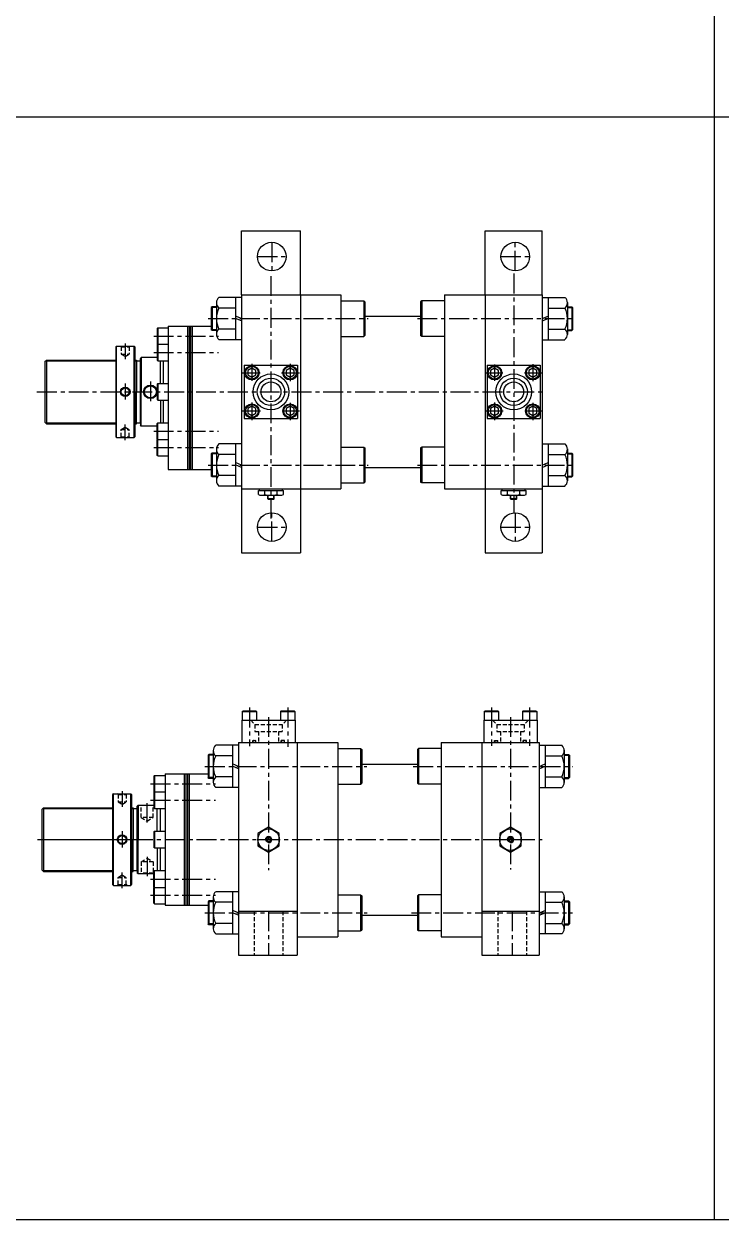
# Model space of a CAD drawing. Extents: x -819 to 10154, y 0 to 4840.
# Drawn here: x 2047 to 2923, y 0 to 1503 of the extents above; entities that cross this region are included whole.
import ezdxf

# ---------------------------------------------------------------- set-up
doc = ezdxf.new("R2010")
doc.units = 0
doc.header["$LTSCALE"] = 10
doc.header["$MEASUREMENT"] = 0
for name, pattern in [('CENTER', [2, 1.25, -0.25, 0.25, -0.25]), ('CENTERX2', [4, 2.5, -0.5, 0.5, -0.5]), ('HIDDENX2', [0.75, 0.5, -0.25])]:
    doc.linetypes.add(name, pattern=pattern)
doc.layers.get('0').update_dxf_attribs({"linetype": 'CONTINUOUS'})
doc.layers.get('DEFPOINTS').update_dxf_attribs({"linetype": 'CONTINUOUS'})
for name, color, linetype in [('BOM-UDEF', 3, 'CONTINUOUS'), ('CEN', 1, 'CENTERX2'), ('HID', 2, 'HIDDENX2'), ('ML', 7, 'CONTINUOUS')]:
    doc.layers.add(name, color=color, linetype=linetype)

msp = doc.modelspace()

# ---------------------------------------------------------------- linework, layer by layer
for p, q in [((2914.3, 0), (2914.3, 3003.3)), ((5969.5, 1385.9), (0, 1385.9)), ((0, 0), (10154, 3))]:
    msp.add_line(p, q)
at = {"color": 7, "linetype": 'Continuous'}
for p, q in [((2342.4, 916.8), (2342.4, 918.8)), ((2342.4, 918.8), (2371.6, 918.8)), ((2371.6, 916.8), (2371.6, 918.8)), ((2647.4, 916.8), (2647.4, 918.8)), ((2647.4, 918.8), (2676.6, 918.8)), ((2676.6, 916.8), (2676.6, 918.8)), ((2341.4, 911.8), (2341.4, 916.8)), ((2341.4, 916.8), (2347.7, 916.8)), ((2344.6, 910.8), (2369.4, 910.8)), ((2347.7, 916.8), (2372.6, 916.8)), ((2349.2, 911.8), (2349.2, 916.8)), ((2353, 911.1), (2353, 911.1)), ((2353, 906.3), (2353, 910.8)), ((2353, 906.3), (2353.5, 905.8)), ((2361, 906.3), (2353, 906.3)), ((2353.5, 905.8), (2360.5, 905.8)), ((2361, 906.3), (2360.5, 905.8)), ((2361, 906.3), (2361, 910.8)), ((2364.8, 911.8), (2364.8, 916.8)), ((2372.6, 911.8), (2372.6, 916.8)), ((2646.4, 911.8), (2646.4, 916.8)), ((2646.4, 916.8), (2652.7, 916.8)), ((2649.6, 910.8), (2674.4, 910.8)), ((2652.7, 916.8), (2677.6, 916.8)), ((2654.2, 911.8), (2654.2, 916.8)), ((2658, 911.1), (2658, 911.1)), ((2658, 906.3), (2658, 910.8)), ((2658, 906.3), (2658.5, 905.8)), ((2666, 906.3), (2658, 906.3)), ((2658.5, 905.8), (2665.5, 905.8)), ((2666, 906.3), (2665.5, 905.8)), ((2666, 906.3), (2666, 910.8)), ((2669.8, 911.8), (2669.8, 916.8)), ((2677.6, 911.8), (2677.6, 916.8))]:
    msp.add_line(p, q, dxfattribs=at)
at = {"color": 1, "linetype": 'CENTER', "ltscale": 5}
for p, q in [((2340.5, 478.1), (2367.5, 478.1)), ((2644.5, 478.1), (2671.5, 478.1))]:
    msp.add_line(p, q, dxfattribs=at)
at = {"color": 7, "linetype": 'Continuous'}
for points in [[(2340.5, 470.3), (2354, 462.5), (2367.5, 470.3), (2367.5, 485.9), (2354, 493.7), (2340.5, 485.9)], [(2644.5, 470.3), (2658, 462.5), (2671.5, 470.3), (2671.5, 485.9), (2658, 493.7), (2644.5, 485.9)], [(2352.6, 480.6), (2351.1, 478.1), (2352.6, 475.6), (2355.4, 475.6), (2356.9, 478.1), (2355.4, 480.6)], [(2656.6, 480.6), (2655.1, 478.1), (2656.6, 475.6), (2659.4, 475.6), (2660.9, 478.1), (2659.4, 480.6)]]:
    msp.add_lwpolyline(points, close=True, dxfattribs=at)
for centre, radius in [((2354, 478.1), 13.5), ((2354, 478.1), 3.5), ((2658, 478.1), 13.5), ((2658, 478.1), 3.5)]:
    msp.add_circle(centre, radius, dxfattribs=at)
for centre, radius, start, end in [((2344.6, 916.5), 5.62, 235.6158, 270), ((2345.3, 919.1), 8.22, 241.7006, 298.2994), ((2357, 942.2), 31.3, 255.6172, 270.0141), ((2357, 942.2), 31.3, 269.9859, 284.3828), ((2368.7, 919.1), 8.22, 241.7006, 298.2994), ((2649.6, 916.5), 5.62, 235.6158, 270), ((2650.3, 919.1), 8.22, 241.7006, 298.2994), ((2662, 942.2), 31.3, 255.6172, 270.0141), ((2662, 942.2), 31.3, 269.9859, 284.3828), ((2673.7, 919.1), 8.22, 241.7006, 298.2994)]:
    msp.add_arc(centre, radius, start, end, dxfattribs=at)
at = {"layer": 'BOM-UDEF', "color": 0}
for p, q in [((2320, 1162.8), (2320, 1243.3)), ((2320, 1243.3), (2394, 1243.3)), ((2394, 1162.8), (2394, 1243.3)), ((2626, 1162.8), (2626, 1243.3)), ((2626, 1243.3), (2698, 1243.3)), ((2698, 1162.8), (2698, 1243.3)), ((2320, 918.8), (2320, 838.3)), ((2394, 918.8), (2394, 838.3)), ((2626, 918.8), (2626, 838.3)), ((2698, 918.8), (2698, 838.3)), ((2320, 838.3), (2394, 838.3)), ((2626, 838.3), (2698, 838.3)), ((2316, 388.1), (2390, 388.1)), ((2622, 388.1), (2694, 388.1)), ((2316, 333.1), (2390, 333.1)), ((2622, 333.1), (2694, 333.1))]:
    msp.add_line(p, q, dxfattribs=at)
for centre in [(2358, 1210.8), (2664, 1210.8), (2358, 870.8), (2664, 870.8)]:
    msp.add_circle(centre, 18, dxfattribs=at)
at = {"layer": 'CEN'}
for p, q in [((2358, 1228.8), (2358, 1192.8)), ((2664, 1192.8), (2664, 1228.8)), ((2340, 1210.8), (2376, 1210.8)), ((2646, 1210.8), (2682, 1210.8)), ((2662, 1189.5), (2662, 888.5)), ((2357, 1186.3), (2357, 881.8)), ((2278, 1132.8), (2479, 1132.8)), ((2541, 1132.8), (2740, 1132.8)), ((2173.9, 1101.6), (2173.9, 1082)), ((2209.6, 1110.8), (2291.1, 1110.8)), ((2209.6, 1090.3), (2291.1, 1090.3)), ((2333, 1076.1), (2333, 1054.8)), ((2381, 1076.1), (2381, 1054.1)), ((2638, 1075.3), (2638, 1054.8)), ((2686, 1075.5), (2686, 1054.1)), ((2205.5, 1054), (2205.5, 1027.7)), ((2321.4, 1064.8), (2343.5, 1064.8)), ((2370.4, 1064.8), (2392.8, 1064.8)), ((2627.6, 1064.8), (2648.5, 1064.8)), ((2675.4, 1064.8), (2696.8, 1064.8)), ((2062.8, 1040.8), (2702, 1040.8)), ((2173.9, 1051.4), (2173.9, 1031.1)), ((2333, 1027.4), (2333, 1005.4)), ((2381, 1027), (2381, 1005.4)), ((2638, 1027.4), (2638, 1005.1)), ((2686, 1027), (2686, 1005.1)), ((2321, 1016.8), (2343.8, 1016.8)), ((2371, 1016.8), (2393, 1016.8)), ((2626.4, 1016.8), (2648.8, 1016.8)), ((2676, 1016.8), (2697.3, 1016.8)), ((2173.9, 980.1), (2173.9, 999.7)), ((2209.6, 991.3), (2291.1, 991.3)), ((2209.6, 970.8), (2291.1, 970.8)), ((2278, 948.8), (2479, 948.8)), ((2541, 948.8), (2740, 948.8)), ((2358, 852.8), (2358, 888.8)), ((2664, 888.8), (2664, 852.8)), ((2340, 870.8), (2376, 870.8)), ((2646, 870.8), (2682, 870.8)), ((2330, 644.1), (2330, 595.5)), ((2354, 632.1), (2354, 439.6)), ((2378, 644.1), (2378, 594.5)), ((2634, 644.1), (2634, 596.1)), ((2658, 632.1), (2658, 440.5)), ((2682, 644.1), (2682, 595.8)), ((2274, 570.1), (2477.4, 570.1)), ((2535.7, 570.1), (2736, 570.1)), ((2205.6, 548.1), (2287.1, 548.1)), ((2169.9, 538.8), (2169.9, 519.3)), ((2205.6, 527.6), (2287.1, 527.6)), ((2201.5, 499.5), (2201.5, 524.1)), ((2169.9, 488.6), (2169.9, 468.3)), ((2063.6, 478.1), (2698, 478.1)), ((2078.7, 478.1), (2187, 478.1)), ((2078.7, 478.1), (2187, 478.1)), ((2201.5, 456.6), (2201.5, 432)), ((2169.9, 417.3), (2169.9, 436.9)), ((2205.6, 428.6), (2287.1, 428.6)), ((2205.6, 408.1), (2287.1, 408.1)), ((2274, 386.1), (2477.8, 386.1)), ((2354, 388.1), (2354, 333.1)), ((2533.5, 386.1), (2736, 386.1)), ((2660, 388.1), (2660, 333.1))]:
    msp.add_line(p, q, dxfattribs=at)
at = {"layer": 'DEFPOINTS', "color": 0, "linetype": 'ByBlock'}
for p in [(2193, 1082.8), (2193, 998.8), (2189, 520.1), (2189, 436.1)]:
    msp.add_point(p, dxfattribs=at)
at = {"layer": 'HID'}
for p, q in [((2168.9, 1097.3), (2167.9, 1098.3)), ((2168.9, 1097.3), (2168.9, 1088.3)), ((2168.9, 1097.3), (2178.9, 1097.3)), ((2178.9, 1097.3), (2179.9, 1098.3)), ((2178.9, 1097.3), (2178.9, 1088.3)), ((2168.9, 1088.3), (2178.9, 1088.3)), ((2168.9, 1088.3), (2173.9, 1085.2)), ((2173.9, 1085.2), (2178.9, 1088.3)), ((2168.9, 993.3), (2173.9, 996.5)), ((2168.9, 984.3), (2168.9, 993.3)), ((2168.9, 993.3), (2178.9, 993.3)), ((2173.9, 996.5), (2178.9, 993.3)), ((2178.9, 984.3), (2178.9, 993.3)), ((2168.9, 984.3), (2167.9, 983.3)), ((2168.9, 984.3), (2178.9, 984.3)), ((2178.9, 984.3), (2179.9, 983.3)), ((2331.5, 628.1), (2336.7, 622.8)), ((2336.7, 622.8), (2336.7, 614.1)), ((2336.7, 622.8), (2371.2, 622.8)), ((2376.5, 628.1), (2371.2, 622.8)), ((2371.2, 622.8), (2371.2, 614.1)), ((2635.5, 628.1), (2640.7, 622.8)), ((2640.7, 622.8), (2675.2, 622.8)), ((2640.7, 622.8), (2640.7, 614.1)), ((2680.5, 628.1), (2675.2, 622.8)), ((2675.2, 622.8), (2675.2, 614.1)), ((2334, 602.5), (2338, 602.5)), ((2334, 600.1), (2334, 602.5)), ((2336.7, 614.1), (2371.2, 614.1)), ((2338, 600.1), (2338, 602.5)), ((2341.5, 614.1), (2341.5, 600.1)), ((2366.5, 614.1), (2366.5, 600.1)), ((2370, 600.1), (2370, 602.5)), ((2374, 602.5), (2370, 602.5)), ((2374, 600.1), (2374, 602.5)), ((2638, 602.5), (2642, 602.5)), ((2638, 600.1), (2638, 602.5)), ((2640.7, 614.1), (2675.2, 614.1)), ((2642, 600.1), (2642, 602.5)), ((2645.5, 614.1), (2645.5, 600.1)), ((2670.5, 614.1), (2670.5, 600.1)), ((2674, 600.1), (2674, 602.5)), ((2678, 602.5), (2674, 602.5)), ((2678, 600.1), (2678, 602.5)), ((2164.9, 534.6), (2163.9, 535.6)), ((2164.9, 534.6), (2164.9, 525.6)), ((2164.9, 534.6), (2174.9, 534.6)), ((2174.9, 534.6), (2175.9, 535.6)), ((2174.9, 534.6), (2174.9, 525.6)), ((2164.9, 525.6), (2174.9, 525.6)), ((2164.9, 525.6), (2169.9, 522.4)), ((2169.9, 522.4), (2174.9, 525.6)), ((2194, 506.1), (2194, 520.1)), ((2209, 506.1), (2209, 520.1)), ((2209, 506.1), (2194, 506.1)), ((2194, 506.1), (2201.5, 501.4)), ((2201.5, 501.4), (2209, 506.1)), ((2194, 450.1), (2201.5, 454.7)), ((2201.5, 454.7), (2209, 450.1)), ((2193, 435.1), (2194, 436.1)), ((2209, 450.1), (2194, 450.1)), ((2194, 450.1), (2194, 436.1)), ((2209, 436.1), (2194, 436.1)), ((2209, 450.1), (2209, 436.1)), ((2209, 436.1), (2210, 435.1)), ((2164.9, 421.6), (2163.9, 420.6)), ((2164.9, 430.6), (2169.9, 433.7)), ((2164.9, 421.6), (2164.9, 430.6)), ((2164.9, 430.6), (2174.9, 430.6)), ((2164.9, 421.6), (2174.9, 421.6)), ((2169.9, 433.7), (2174.9, 430.6)), ((2174.9, 421.6), (2174.9, 430.6)), ((2174.9, 421.6), (2175.9, 420.6)), ((2336, 388.1), (2336, 333.1)), ((2372, 388.1), (2372, 333.1)), ((2642, 388.1), (2642, 333.1)), ((2678, 388.1), (2678, 333.1))]:
    msp.add_line(p, q, dxfattribs=at)
for centre, start, end in [((2335.3, 601.3), 90, 270), ((2336.7, 601.3), 270, 90), ((2371.3, 601.3), 90, 270), ((2372.7, 601.3), 270, 90), ((2639.3, 601.3), 90, 270), ((2640.7, 601.3), 270, 90), ((2675.3, 601.3), 90, 270), ((2676.7, 601.3), 270, 90)]:
    msp.add_arc(centre, 1.2, start, end, dxfattribs=at)
at = {"layer": 'ML'}
for p, q in [((2320, 1159.3), (2291.5, 1159.3)), ((2312.5, 1159.3), (2312.5, 1106.3)), ((2320, 1162.8), (2320, 918.8)), ((2320, 1162.8), (2445, 1162.8)), ((2394, 1162.8), (2394, 918.8)), ((2445, 1162.8), (2445, 918.8)), ((2575, 1162.8), (2698, 1162.8)), ((2575, 1162.8), (2575, 918.8)), ((2626, 1162.8), (2626, 918.8)), ((2698, 1162.8), (2698, 918.8)), ((2698, 1159.3), (2726.5, 1159.3)), ((2705.5, 1159.3), (2705.5, 1106.3)), ((2283, 1147.8), (2282, 1146.8)), ((2282, 1146.8), (2282, 1118.8)), ((2283, 1147.8), (2283, 1117.8)), ((2288.5, 1147.8), (2283, 1147.8)), ((2288.5, 1153.2), (2288.5, 1146.1)), ((2288.5, 1146.1), (2288.5, 1132.8)), ((2312.5, 1146.1), (2291.5, 1146.1)), ((2445, 1155.3), (2473.5, 1155.3)), ((2473.5, 1155.3), (2473.5, 1110.3)), ((2473.5, 1155.3), (2475, 1154)), ((2475, 1154), (2475, 1111.7)), ((2546.5, 1155.3), (2545, 1154)), ((2545, 1154), (2545, 1111.7)), ((2575, 1155.3), (2546.5, 1155.3)), ((2546.5, 1155.3), (2546.5, 1110.3)), ((2705.5, 1146.1), (2726.5, 1146.1)), ((2729.5, 1153.2), (2729.5, 1146.1)), ((2729.5, 1147.8), (2735, 1147.8)), ((2729.5, 1146.1), (2729.5, 1132.8)), ((2735, 1147.8), (2735, 1117.8)), ((2735, 1147.8), (2736, 1146.8)), ((2736, 1146.8), (2736, 1118.8)), ((2288.5, 1132.8), (2288.5, 1112.8)), ((2475, 1135.8), (2545, 1135.8)), ((2729.5, 1132.8), (2729.5, 1112.8)), ((2214.7, 1121.3), (2214, 1120.6)), ((2214, 1120.6), (2214, 1101)), ((2214.7, 1121.3), (2228, 1121.3)), ((2214.7, 1121.3), (2214.7, 1100.3)), ((2228, 1123.3), (2228, 943.3)), ((2228, 1123.3), (2282, 1123.3)), ((2252, 1123.3), (2252, 943.3)), ((2254, 1123.3), (2254, 943.3)), ((2256, 1123.3), (2256, 943.3)), ((2258, 1123.3), (2258, 943.3)), ((2283, 1117.8), (2282, 1118.8)), ((2288.5, 1117.8), (2283, 1117.8)), ((2312.5, 1119.6), (2291.5, 1119.6)), ((2705.5, 1119.6), (2726.5, 1119.6)), ((2729.5, 1117.8), (2735, 1117.8)), ((2735, 1117.8), (2736, 1118.8)), ((2162.9, 1098.3), (2161.9, 1097.3)), ((2161.9, 1097.3), (2161.9, 984.3)), ((2162.9, 983.3), (2162.9, 1098.3)), ((2162.9, 1098.3), (2184.9, 1098.3)), ((2184.9, 983.3), (2184.9, 1098.3)), ((2184.9, 1098.3), (2185.9, 1097.3)), ((2185.9, 1097.3), (2185.9, 984.3)), ((2214.4, 1100.6), (2214, 1101)), ((2214.7, 1100.8), (2214, 1100.1)), ((2214, 1100.1), (2214, 1080.5)), ((2214.7, 1100.8), (2228, 1100.8)), ((2214.7, 1100.8), (2214.7, 1079.8)), ((2320, 1106.3), (2291.5, 1106.3)), ((2445, 1110.3), (2473.5, 1110.3)), ((2473.5, 1110.3), (2475, 1111.7)), ((2546.5, 1110.3), (2545, 1111.7)), ((2575, 1110.3), (2546.5, 1110.3)), ((2698, 1106.3), (2726.5, 1106.3)), ((2194, 1083.8), (2193, 1082.8)), ((2193, 1040.8), (2193, 1082.8)), ((2194, 1083.8), (2194, 1040.8)), ((2214, 1083.8), (2194, 1083.8)), ((2073, 1078.8), (2075, 1080.8)), ((2073, 1078.8), (2075, 1080.8)), ((2073, 1078.8), (2073, 1002.8)), ((2075, 1080.8), (2161.9, 1080.8)), ((2075, 1080.8), (2075, 1000.8)), ((2185.9, 1080.8), (2188, 1080.8)), ((2188, 1080.8), (2188, 1040.8)), ((2188, 1079.8), (2193, 1079.8)), ((2193, 1001.8), (2193, 1079.8)), ((2214.7, 1079.8), (2214, 1080.5)), ((2214.7, 1079.8), (2228, 1079.8)), ((2218, 1051.3), (2218, 1079.8)), ((2222, 1051.3), (2222, 1079.8)), ((2222, 1051.3), (2222, 1079.8)), ((2323.5, 1074.3), (2323.5, 1007.3)), ((2323.5, 1074.3), (2390.5, 1074.3)), ((2390.5, 1074.3), (2390.5, 1007.3)), ((2628.5, 1074.3), (2695.5, 1074.3)), ((2628.5, 1074.3), (2628.5, 1007.3)), ((2695.5, 1074.3), (2695.5, 1007.3)), ((2188, 1000.8), (2188, 1040.8)), ((2193, 1040.8), (2193, 998.8)), ((2194, 997.8), (2194, 1040.8)), ((2214.7, 1051.3), (2214, 1050.6)), ((2214, 1050.6), (2214, 1031)), ((2214.7, 1051.3), (2228, 1051.3)), ((2214.7, 1051.3), (2214.7, 1030.3)), ((2214.7, 1030.3), (2214, 1031)), ((2214.7, 1030.3), (2228, 1030.3)), ((2218, 1030.3), (2218, 1001.8)), ((2222, 1001.8), (2222, 1030.3)), ((2323.5, 1007.3), (2390.5, 1007.3)), ((2628.5, 1007.3), (2695.5, 1007.3)), ((2073, 1002.8), (2075, 1000.8)), ((2073, 1002.8), (2075, 1000.8)), ((2075, 1000.8), (2161.9, 1000.8)), ((2185.9, 1000.8), (2188, 1000.8)), ((2188, 1001.8), (2193, 1001.8)), ((2194, 997.8), (2193, 998.8)), ((2214, 997.8), (2194, 997.8)), ((2214.7, 1001.8), (2214, 1001.1)), ((2214, 981.5), (2214, 1001.1)), ((2214.7, 980.8), (2214.7, 1001.8)), ((2214.7, 1001.8), (2228, 1001.8)), ((2162.9, 983.3), (2161.9, 984.3)), ((2162.9, 983.3), (2184.9, 983.3)), ((2184.9, 983.3), (2185.9, 984.3)), ((2214.7, 980.8), (2214, 981.5)), ((2214.4, 981.1), (2214, 980.6)), ((2214, 961), (2214, 980.6)), ((2214.7, 960.3), (2214.7, 981.3)), ((2214.7, 980.8), (2228, 980.8)), ((2283, 963.8), (2282, 962.8)), ((2282, 962.8), (2282, 934.8)), ((2283, 963.8), (2283, 933.8)), ((2288.5, 963.8), (2283, 963.8)), ((2288.5, 969.2), (2288.5, 962.1)), ((2288.5, 962.1), (2288.5, 948.8)), ((2320, 975.3), (2291.5, 975.3)), ((2312.5, 962.1), (2291.5, 962.1)), ((2312.5, 975.3), (2312.5, 922.3)), ((2445, 971.3), (2473.5, 971.3)), ((2473.5, 971.3), (2473.5, 926.3)), ((2473.5, 971.3), (2475, 970.4)), ((2475, 970.4), (2475, 927.3)), ((2546.5, 971.3), (2545, 970.4)), ((2545, 970.4), (2545, 927.3)), ((2575, 971.3), (2546.5, 971.3)), ((2546.5, 971.3), (2546.5, 926.3)), ((2698, 975.3), (2726.5, 975.3)), ((2705.5, 975.3), (2705.5, 922.3)), ((2705.5, 962.1), (2726.5, 962.1)), ((2729.5, 969.2), (2729.5, 962.1)), ((2729.5, 963.8), (2735, 963.8)), ((2729.5, 962.1), (2729.5, 948.8)), ((2735, 963.8), (2735, 933.8)), ((2735, 963.8), (2736, 962.8)), ((2736, 962.8), (2736, 934.8)), ((2214.7, 960.3), (2214, 961)), ((2214.7, 960.3), (2228, 960.3)), ((2288.5, 948.8), (2288.5, 928.8)), ((2729.5, 948.8), (2729.5, 928.8)), ((2228, 943.3), (2282, 943.3)), ((2283, 933.8), (2282, 934.8)), ((2288.5, 933.8), (2283, 933.8)), ((2312.5, 935.6), (2291.5, 935.6)), ((2475, 945.8), (2545, 945.8)), ((2705.5, 935.6), (2726.5, 935.6)), ((2729.5, 933.8), (2735, 933.8)), ((2735, 933.8), (2736, 934.8)), ((2320, 922.3), (2291.5, 922.3)), ((2320, 918.8), (2445, 918.8)), ((2445, 926.3), (2473.5, 926.3)), ((2473.5, 926.3), (2475, 927.3)), ((2546.5, 926.3), (2545, 927.3)), ((2575, 926.3), (2546.5, 926.3)), ((2575, 918.8), (2698, 918.8)), ((2698, 922.3), (2726.5, 922.3)), ((2321, 639.1), (2322, 640.1)), ((2321, 639.1), (2321, 628.1)), ((2321, 639.1), (2339, 639.1)), ((2322, 640.1), (2338, 640.1)), ((2338, 640.1), (2339, 639.1)), ((2339, 639.1), (2339, 628.1)), ((2369, 639.1), (2370, 640.1)), ((2369, 639.1), (2369, 628.1)), ((2369, 639.1), (2387, 639.1)), ((2370, 640.1), (2386, 640.1)), ((2386, 640.1), (2387, 639.1)), ((2387, 639.1), (2387, 628.1)), ((2625, 639.1), (2626, 640.1)), ((2625, 639.1), (2643, 639.1)), ((2625, 639.1), (2625, 628.1)), ((2626, 640.1), (2642, 640.1)), ((2642, 640.1), (2643, 639.1)), ((2643, 639.1), (2643, 628.1)), ((2673, 639.1), (2674, 640.1)), ((2673, 639.1), (2691, 639.1)), ((2673, 639.1), (2673, 628.1)), ((2674, 640.1), (2690, 640.1)), ((2690, 640.1), (2691, 639.1)), ((2691, 639.1), (2691, 628.1)), ((2320.5, 628.1), (2387.5, 628.1)), ((2320.5, 628.1), (2320.5, 600.1)), ((2387.5, 628.1), (2387.5, 600.1)), ((2624.5, 628.1), (2691.5, 628.1)), ((2624.5, 628.1), (2624.5, 600.1)), ((2691.5, 628.1), (2691.5, 600.1)), ((2284.5, 590.4), (2284.5, 583.3)), ((2316, 596.6), (2287.5, 596.6)), ((2308.5, 596.6), (2308.5, 543.6)), ((2316, 600.1), (2441, 600.1)), ((2316, 600.1), (2316, 333.1)), ((2390, 600.1), (2390, 333.1)), ((2441, 600.1), (2441, 356.1)), ((2441, 592.6), (2469.5, 592.6)), ((2469.5, 592.6), (2469.5, 547.6)), ((2469.5, 592.6), (2471, 591.2)), ((2471, 591.2), (2471, 549)), ((2542.5, 592.6), (2541, 591.2)), ((2541, 591.2), (2541, 549)), ((2542.5, 592.6), (2542.5, 547.6)), ((2571, 592.6), (2542.5, 592.6)), ((2571, 600.1), (2571, 356.1)), ((2571, 600.1), (2694, 600.1)), ((2622, 600.1), (2622, 333.1)), ((2694, 600.1), (2694, 333.1)), ((2694, 596.6), (2722.5, 596.6)), ((2701.5, 596.6), (2701.5, 543.6)), ((2725.5, 590.4), (2725.5, 583.3)), ((2279, 585.1), (2278, 584.1)), ((2278, 584.1), (2278, 556.1)), ((2279, 585.1), (2279, 555.1)), ((2284.5, 585.1), (2279, 585.1)), ((2284.5, 583.3), (2284.5, 570.1)), ((2308.5, 583.3), (2287.5, 583.3)), ((2471, 573.1), (2541, 573.1)), ((2701.5, 583.3), (2722.5, 583.3)), ((2725.5, 585.1), (2731, 585.1)), ((2725.5, 583.3), (2725.5, 570.1)), ((2731, 585.1), (2731, 555.1)), ((2731, 585.1), (2732, 584.1)), ((2732, 584.1), (2732, 556.1)), ((2210.7, 558.6), (2210, 557.9)), ((2210, 557.9), (2210, 538.3)), ((2210.7, 558.6), (2224, 558.6)), ((2210.7, 558.6), (2210.7, 537.6)), ((2224, 560.6), (2224, 395.6)), ((2224, 560.6), (2278, 560.6)), ((2248, 560.6), (2248, 395.6)), ((2250, 560.6), (2250, 395.6)), ((2252, 560.6), (2252, 395.6)), ((2254, 560.6), (2254, 395.6)), ((2284.5, 570.1), (2284.5, 550)), ((2308.5, 556.8), (2287.5, 556.8)), ((2701.5, 556.8), (2722.5, 556.8)), ((2725.5, 570.1), (2725.5, 550)), ((2279, 555.1), (2278, 556.1)), ((2284.5, 555.1), (2279, 555.1)), ((2316, 543.6), (2287.5, 543.6)), ((2441, 547.6), (2469.5, 547.6)), ((2469.5, 547.6), (2471, 549)), ((2542.5, 547.6), (2541, 549)), ((2571, 547.6), (2542.5, 547.6)), ((2694, 543.6), (2722.5, 543.6)), ((2725.5, 555.1), (2731, 555.1)), ((2731, 555.1), (2732, 556.1)), ((2158.9, 535.6), (2157.9, 534.6)), ((2157.9, 534.6), (2157.9, 421.6)), ((2158.9, 420.6), (2158.9, 535.6)), ((2158.9, 535.6), (2180.9, 535.6)), ((2180.9, 420.6), (2180.9, 535.6)), ((2180.9, 535.6), (2181.9, 534.6)), ((2181.9, 534.6), (2181.9, 421.6)), ((2210.4, 537.8), (2210, 538.3)), ((2210.7, 538.1), (2210, 537.4)), ((2210, 537.4), (2210, 517.8)), ((2210.7, 538.1), (2224, 538.1)), ((2210.7, 538.1), (2210.7, 517.1)), ((2069, 516.1), (2071, 518.1)), ((2069, 516.1), (2071, 518.1)), ((2069, 516.1), (2069, 440.1)), ((2071, 518.1), (2157.9, 518.1)), ((2071, 518.1), (2071, 438.1)), ((2181.9, 518.1), (2184, 518.1)), ((2184, 518.1), (2184, 478.1)), ((2184, 517.1), (2189, 517.1)), ((2190, 521.1), (2189, 520.1)), ((2189, 478.1), (2189, 520.1)), ((2189, 439.1), (2189, 517.1)), ((2190, 521.1), (2190, 478.1)), ((2210, 521.1), (2190, 521.1)), ((2210.7, 517.1), (2210, 517.8)), ((2210.7, 517.1), (2224, 517.1)), ((2214, 488.6), (2214, 517.1)), ((2218, 488.6), (2218, 517.1)), ((2218, 488.6), (2218, 517.1)), ((2210.7, 488.6), (2210, 487.9)), ((2210, 487.9), (2210, 468.3)), ((2210.7, 488.6), (2224, 488.6)), ((2210.7, 488.6), (2210.7, 467.6)), ((2184, 438.1), (2184, 478.1)), ((2189, 478.1), (2189, 436.1)), ((2190, 435.1), (2190, 478.1)), ((2210.7, 467.6), (2210, 468.3)), ((2210.7, 467.6), (2224, 467.6)), ((2214, 467.6), (2214, 439.1)), ((2218, 439.1), (2218, 467.6)), ((2069, 440.1), (2071, 438.1)), ((2069, 440.1), (2071, 438.1)), ((2071, 438.1), (2157.9, 438.1)), ((2181.9, 438.1), (2184, 438.1)), ((2184, 439.1), (2189, 439.1)), ((2190, 435.1), (2189, 436.1)), ((2210.7, 439.1), (2210, 438.4)), ((2210, 418.8), (2210, 438.4)), ((2210.7, 418.1), (2210.7, 439.1)), ((2210.7, 439.1), (2224, 439.1)), ((2158.9, 420.6), (2157.9, 421.6)), ((2180.9, 420.6), (2181.9, 421.6)), ((2210, 435.1), (2190, 435.1)), ((2158.9, 420.6), (2180.9, 420.6)), ((2210.7, 418.1), (2210, 418.8)), ((2210.4, 418.3), (2210, 417.9)), ((2210, 398.3), (2210, 417.9)), ((2210.7, 397.6), (2210.7, 418.6)), ((2210.7, 418.1), (2224, 418.1)), ((2284.5, 406.4), (2284.5, 399.3)), ((2316, 412.6), (2287.5, 412.6)), ((2308.5, 412.6), (2308.5, 359.6)), ((2441, 408.6), (2469.5, 408.6)), ((2469.5, 408.6), (2469.5, 363.6)), ((2469.5, 408.6), (2471, 407.6)), ((2471, 407.6), (2471, 364.5)), ((2542.5, 408.6), (2541, 407.6)), ((2541, 407.6), (2541, 364.5)), ((2542.5, 408.6), (2542.5, 363.6)), ((2571, 408.6), (2542.5, 408.6)), ((2694, 412.6), (2722.5, 412.6)), ((2701.5, 412.6), (2701.5, 359.6)), ((2725.5, 406.4), (2725.5, 399.3)), ((2210.7, 397.6), (2210, 398.3)), ((2210.7, 397.6), (2224, 397.6)), ((2224, 395.6), (2278, 395.6)), ((2279, 401.1), (2278, 400.1)), ((2278, 400.1), (2278, 372.1)), ((2279, 401.1), (2279, 371.1)), ((2284.5, 401.1), (2279, 401.1)), ((2284.5, 399.3), (2284.5, 386.1)), ((2308.5, 399.3), (2287.5, 399.3)), ((2701.5, 399.3), (2722.5, 399.3)), ((2725.5, 401.1), (2731, 401.1)), ((2725.5, 399.3), (2725.5, 386.1)), ((2731, 401.1), (2731, 371.1)), ((2731, 401.1), (2732, 400.1)), ((2732, 400.1), (2732, 372.1)), ((2284.5, 386.1), (2284.5, 366)), ((2471, 383.1), (2541, 383.1)), ((2725.5, 386.1), (2725.5, 366)), ((2279, 371.1), (2278, 372.1)), ((2284.5, 371.1), (2279, 371.1)), ((2308.5, 372.8), (2287.5, 372.8)), ((2441, 363.6), (2469.5, 363.6)), ((2469.5, 363.6), (2471, 364.5)), ((2542.5, 363.6), (2541, 364.5)), ((2571, 363.6), (2542.5, 363.6)), ((2701.5, 372.8), (2722.5, 372.8)), ((2725.5, 371.1), (2731, 371.1)), ((2731, 371.1), (2732, 372.1)), ((2287.5, 359.6), (2316, 359.6)), ((2390, 356.1), (2441, 356.1)), ((2571, 356.1), (2622, 356.1)), ((2722.5, 359.6), (2694, 359.6))]:
    msp.add_line(p, q, dxfattribs=at)
at = {"layer": 'ML', "color": 2}
for p, q in [((2288.5, 1146.8), (2282, 1146.8)), ((2729.5, 1146.8), (2736, 1146.8)), ((2320, 1132.8), (2312.5, 1136)), ((2320, 1129.9), (2312.5, 1133)), ((2698, 1132.8), (2705.5, 1136)), ((2698, 1129.9), (2705.5, 1133)), ((2288.5, 1118.8), (2282, 1118.8)), ((2729.5, 1118.8), (2736, 1118.8)), ((2074, 1079.8), (2161.9, 1079.8)), ((2185.9, 1079.8), (2188, 1079.8)), ((2074, 1001.8), (2161.9, 1001.8)), ((2185.9, 1001.8), (2188, 1001.8)), ((2288.5, 962.8), (2282, 962.8)), ((2729.5, 962.8), (2736, 962.8)), ((2320, 948.8), (2312.5, 952)), ((2320, 945.9), (2312.5, 949)), ((2698, 948.8), (2705.5, 952)), ((2698, 945.9), (2705.5, 949)), ((2288.5, 934.8), (2282, 934.8)), ((2729.5, 934.8), (2736, 934.8)), ((2353.5, 911), (2353.5, 911)), ((2353.5, 905.8), (2353.5, 910.8)), ((2360.5, 905.8), (2360.5, 910.8)), ((2658.5, 911), (2658.5, 911)), ((2658.5, 905.8), (2658.5, 910.8)), ((2665.5, 905.8), (2665.5, 910.8)), ((2284.5, 584.1), (2278, 584.1)), ((2316, 570.1), (2308.5, 573.2)), ((2694, 570.1), (2701.5, 573.2)), ((2725.5, 584.1), (2732, 584.1)), ((2316, 567.1), (2308.5, 570.2)), ((2694, 567.1), (2701.5, 570.2)), ((2284.5, 556.1), (2278, 556.1)), ((2725.5, 556.1), (2732, 556.1)), ((2070, 517.1), (2157.9, 517.1)), ((2181.9, 517.1), (2184, 517.1)), ((2070, 439.1), (2157.9, 439.1)), ((2181.9, 439.1), (2184, 439.1)), ((2284.5, 400.1), (2278, 400.1)), ((2725.5, 400.1), (2732, 400.1)), ((2316, 386.1), (2308.5, 389.2)), ((2316, 383.1), (2308.5, 386.2)), ((2694, 386.1), (2701.5, 389.2)), ((2694, 383.1), (2701.5, 386.2)), ((2284.5, 372.1), (2278, 372.1)), ((2725.5, 372.1), (2732, 372.1))]:
    msp.add_line(p, q, dxfattribs=at)
at = {"layer": 'ML'}
for points in [[(2338, 1067.7), (2333, 1070.6), (2328, 1067.7), (2328, 1062), (2333, 1059.1), (2338, 1062)], [(2386, 1067.7), (2381, 1070.6), (2376, 1067.7), (2376, 1062), (2381, 1059.1), (2386, 1062)], [(2643, 1067.7), (2638, 1070.6), (2633, 1067.7), (2633, 1062), (2638, 1059.1), (2643, 1062)], [(2691, 1067.7), (2686, 1070.6), (2681, 1067.7), (2681, 1062), (2686, 1059.1), (2691, 1062)], [(2338, 1019.7), (2333, 1022.6), (2328, 1019.7), (2328, 1014), (2333, 1011.1), (2338, 1014)], [(2386, 1019.7), (2381, 1022.6), (2376, 1019.7), (2376, 1014), (2381, 1011.1), (2386, 1014)], [(2643, 1019.7), (2638, 1022.6), (2633, 1019.7), (2633, 1014), (2638, 1011.1), (2643, 1014)], [(2691, 1019.7), (2686, 1022.6), (2681, 1019.7), (2681, 1014), (2686, 1011.1), (2691, 1014)]]:
    msp.add_lwpolyline(points, close=True, dxfattribs=at)
for centre, radius in [((2333, 1064.8), 9), ((2333, 1064.8), 8), ((2381, 1064.8), 9), ((2381, 1064.8), 8), ((2638, 1064.8), 9), ((2638, 1064.8), 8), ((2686, 1064.8), 9), ((2686, 1064.8), 8), ((2357, 1040.8), 22.5), ((2357, 1040.8), 17.2), ((2357, 1040.8), 12.5), ((2662, 1040.8), 22.5), ((2662, 1040.8), 17.2), ((2662, 1040.8), 12.5), ((2173.9, 1040.8), 6), ((2173.9, 1040.8), 5), ((2173.9, 1040.8), 5), ((2205.5, 1040.8), 8.5), ((2205.5, 1040.8), 7.5), ((2333, 1016.8), 9), ((2333, 1016.8), 8), ((2381, 1016.8), 9), ((2381, 1016.8), 8), ((2638, 1016.8), 9), ((2638, 1016.8), 8), ((2686, 1016.8), 9), ((2686, 1016.8), 8), ((2169.9, 478.1), 6), ((2169.9, 478.1), 5), ((2169.9, 478.1), 5)]:
    msp.add_circle(centre, radius, dxfattribs=at)
for centre, radius, start, end in [((2297.2, 1152.7), 8.76, 130.9935, 229.0065), ((2720.8, 1152.7), 8.76, 310.9935, 49.0065), ((2319.4, 1132.8), 30.9, 154.5407, 205.4593), ((2698.6, 1132.8), 30.9, 334.5407, 25.4593), ((2297.3, 1113), 8.78, 131.1622, 228.8378), ((2720.7, 1113), 8.78, 311.1622, 48.8378), ((2297.2, 968.7), 8.76, 130.9935, 229.0065), ((2319.4, 948.8), 30.9, 154.5407, 205.4593), ((2720.8, 968.7), 8.76, 310.9935, 49.0065), ((2698.6, 948.8), 30.9, 334.5407, 25.4593), ((2297.3, 929), 8.78, 131.1622, 228.8378), ((2720.7, 929), 8.78, 311.1622, 48.8378), ((2293.2, 590), 8.76, 130.9935, 229.0065), ((2716.8, 590), 8.76, 310.9935, 49.0065), ((2315.4, 570.1), 30.9, 154.5407, 205.4593), ((2694.6, 570.1), 30.9, 334.5407, 25.4593), ((2293.3, 550.2), 8.78, 131.1622, 228.8378), ((2716.7, 550.2), 8.78, 311.1622, 48.8378), ((2293.2, 406), 8.76, 130.9935, 229.0065), ((2716.8, 406), 8.76, 310.9935, 49.0065), ((2315.4, 386.1), 30.9, 154.5407, 205.4593), ((2694.6, 386.1), 30.9, 334.5407, 25.4593), ((2293.3, 366.2), 8.78, 131.1622, 228.8378), ((2716.7, 366.2), 8.78, 311.1622, 48.8378)]:
    msp.add_arc(centre, radius, start, end, dxfattribs=at)
at = {"layer": 'ML', "color": 2}
for centre in [(2354, 478.1), (2658, 478.1)]:
    msp.add_arc(centre, 4, 270, 180, dxfattribs=at)

doc.saveas('drawing.dxf')
